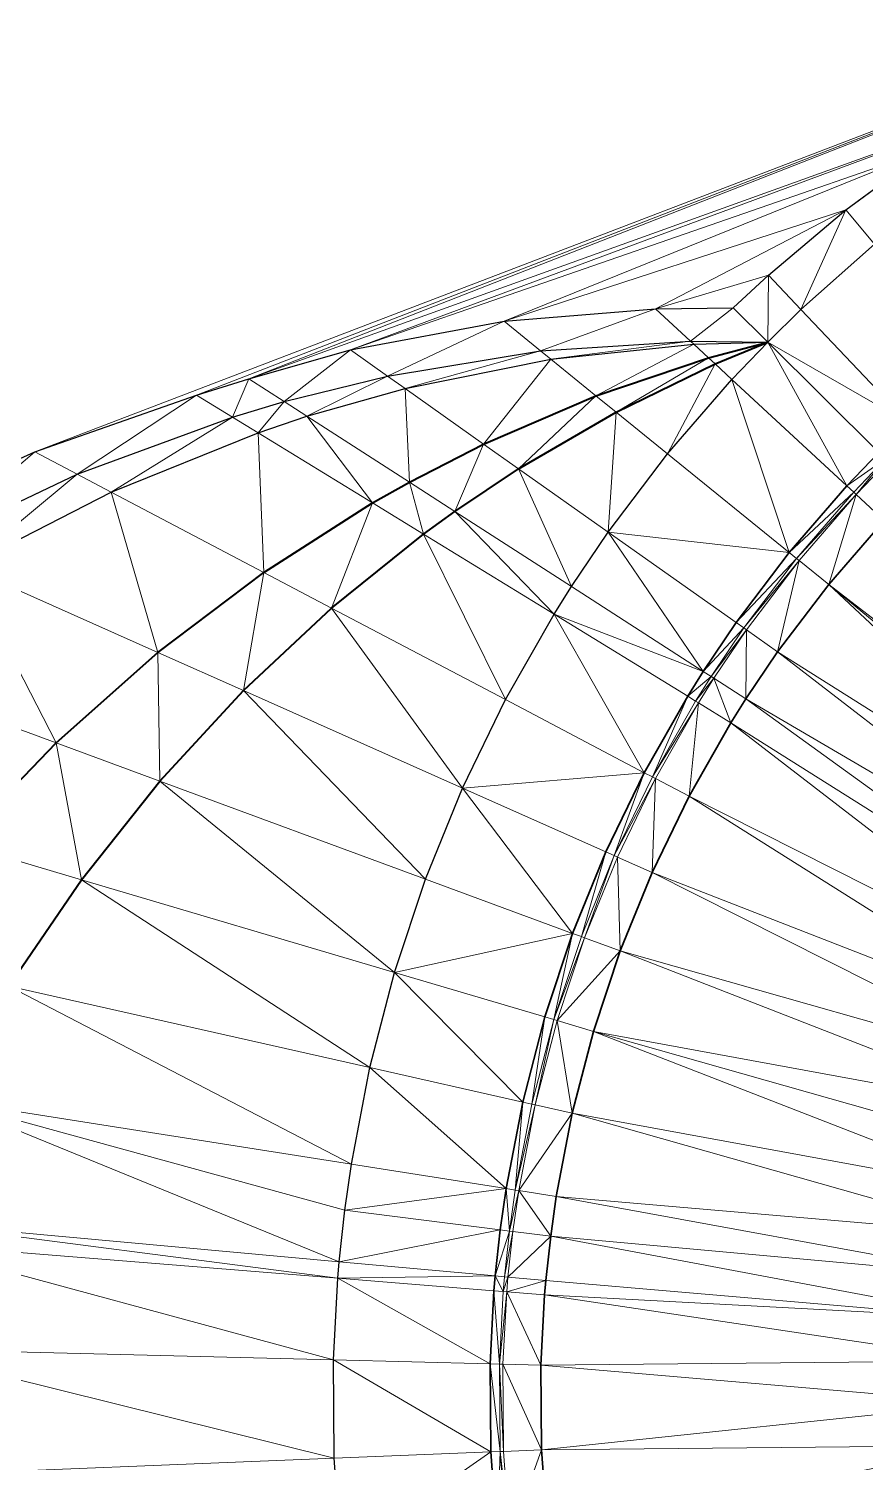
# Model space of a CAD drawing. Header units: metres. Extents: x 246428 to 246884, y 7418966 to 7419490.
# Drawn here: x 246506.25 to 246516.12, y 7419381.82 to 7419398.74 of the extents above; entities that cross this region are included whole.
import ezdxf

# ---------------------------------------------------------------- set-up
doc = ezdxf.new("R2010")
doc.units = ezdxf.units.M
doc.linetypes.add('blank name', pattern=[0])
doc.linetypes.add('HIDDEN', pattern=[9.525, 6.35, -3.175])
doc.layers.add('_12D_UNMAPPED', color=7, linetype='Continuous')
doc.layers.add('BATTER', color=250, linetype='HIDDEN', lineweight=25)
doc.layers.add('DRAINAGE_SWALE', color=7, linetype='CHANNEL_DASHDOT_X4', lineweight=40)
for name, color, linetype, lineweight, true_color in [('KERB_BACK', 7, 'Continuous', 35, 0x5fd2ff), ('KERB_LINE', 7, 'Continuous', 18, 0xb9b9b9), ('KERB_LIP', 7, 'Continuous', 35, 0x5fd2ff), ('KERB_TOP', 7, 'Continuous', 18, 0xb9b9b9)]:
    doc.layers.add(name, color=color, linetype=linetype, lineweight=lineweight, true_color=true_color)
doc.styles.get("Standard").update_dxf_attribs({"font": 'romans.shx', "width": 0.65})
doc.linetypes.add('CHANNEL_DASHDOT_X4', pattern='A,6,-1,1,-1,0.004,[">",Standard,S=4,R=0,X=0,Y=-1.7144],0.004,1,-1,6,-1,1,-1', length=20.008)

msp = doc.modelspace()

# ---------------------------------------------------------------- linework, layer by layer
at = {"layer": '_12D_UNMAPPED', "color": 3, "linetype": 'blank name', "lineweight": 0}
for points in [[(246508.228, 7419394.417, 31.251), (246506.318, 7419393.745, 31.215), (246521.107, 7419399.409, 31.469)], [(246508.845, 7419394.607, 31.259), (246508.228, 7419394.417, 31.251), (246521.107, 7419399.409, 31.469)], [(246517.913, 7419397.872, 31.41), (246508.845, 7419394.607, 31.259), (246521.107, 7419399.409, 31.469)], [(246510.047, 7419394.949, 31.263), (246508.845, 7419394.607, 31.259), (246517.913, 7419397.872, 31.41)], [(246516.857, 7419397.311, 31.364), (246510.047, 7419394.949, 31.263), (246517.913, 7419397.872, 31.41)], [(246511.859, 7419395.288, 31.279), (246510.047, 7419394.949, 31.263), (246516.857, 7419397.311, 31.364)], [(246515.896, 7419396.602, 31.341), (246511.859, 7419395.288, 31.279), (246516.857, 7419397.311, 31.364)], [(246516.233, 7419396.196, 31.473), (246515.896, 7419396.602, 31.341), (246516.857, 7419397.311, 31.364)], [(246513.646, 7419395.436, 31.299), (246511.859, 7419395.288, 31.279), (246515.896, 7419396.602, 31.341)], [(246514.98, 7419395.831, 31.319), (246513.646, 7419395.436, 31.299), (246515.896, 7419396.602, 31.341)], [(246515.365, 7419395.426, 31.458), (246514.98, 7419395.831, 31.319), (246515.896, 7419396.602, 31.341)], [(246516.233, 7419396.196, 31.473), (246515.365, 7419395.426, 31.458), (246515.896, 7419396.602, 31.341)], [(246516.637, 7419394.083, 31.477), (246515.365, 7419395.426, 31.458), (246516.233, 7419396.196, 31.473)], [(246514.565, 7419395.447, 31.308), (246513.646, 7419395.436, 31.299), (246514.98, 7419395.831, 31.319)], [(246514.565, 7419395.447, 31.308), (246514.565, 7419395.447, 31.308), (246514.98, 7419395.831, 31.319)], [(246514.972, 7419395.042, 31.451), (246514.565, 7419395.447, 31.308), (246514.98, 7419395.831, 31.319)], [(246515.365, 7419395.426, 31.458), (246514.972, 7419395.042, 31.451), (246514.98, 7419395.831, 31.319)], [(246514.06, 7419395.053, 31.44), (246513.646, 7419395.436, 31.299), (246514.565, 7419395.447, 31.308)], [(246514.565, 7419395.447, 31.308), (246514.06, 7419395.053, 31.44), (246514.565, 7419395.447, 31.308)], [(246514.565, 7419395.447, 31.308), (246514.972, 7419395.042, 31.451), (246514.06, 7419395.053, 31.44)], [(246510.483, 7419394.641, 31.397), (246510.047, 7419394.949, 31.263), (246511.859, 7419395.288, 31.279)], [(246512.291, 7419394.937, 31.418), (246510.483, 7419394.641, 31.397), (246511.859, 7419395.288, 31.279)], [(246512.291, 7419394.937, 31.418), (246511.859, 7419395.288, 31.279), (246513.646, 7419395.436, 31.299)], [(246514.06, 7419395.053, 31.44), (246512.291, 7419394.937, 31.418), (246513.646, 7419395.436, 31.299)], [(246516.637, 7419394.083, 31.477), (246514.972, 7419395.042, 31.451), (246515.365, 7419395.426, 31.458)], [(246515.365, 7419395.426, 31.458), (246514.972, 7419395.042, 31.451), (246514.972, 7419395.042, 31.451)], [(246509.263, 7419394.339, 31.383), (246508.845, 7419394.607, 31.259), (246510.047, 7419394.949, 31.263)], [(246510.483, 7419394.641, 31.397), (246509.263, 7419394.339, 31.383), (246510.047, 7419394.949, 31.263)], [(246512.291, 7419394.937, 31.418), (246510.69, 7419394.495, 31.397), (246510.483, 7419394.641, 31.397)], [(246512.291, 7419394.937, 31.418), (246512.41, 7419394.841, 31.418), (246510.69, 7419394.495, 31.397)], [(246514.06, 7419395.053, 31.44), (246512.41, 7419394.841, 31.418), (246512.291, 7419394.937, 31.418)], [(246514.06, 7419395.053, 31.44), (246514.099, 7419395.017, 31.44), (246512.41, 7419394.841, 31.418)], [(246514.099, 7419395.017, 31.44), (246512.944, 7419394.408, 31.304), (246512.41, 7419394.841, 31.418)], [(246514.099, 7419395.017, 31.44), (246514.273, 7419394.856, 31.4), (246512.944, 7419394.408, 31.304)], [(246514.06, 7419395.053, 31.44), (246514.972, 7419395.042, 31.451), (246514.099, 7419395.017, 31.44)], [(246514.099, 7419395.017, 31.44), (246514.972, 7419395.042, 31.451), (246514.273, 7419394.856, 31.4)], [(246514.972, 7419395.042, 31.451), (246514.972, 7419395.042, 31.451), (246514.099, 7419395.017, 31.44)], [(246514.972, 7419395.042, 31.451), (246514.972, 7419395.042, 31.451), (246514.273, 7419394.856, 31.4)], [(246514.273, 7419394.856, 31.4), (246514.972, 7419395.042, 31.451), (246514.351, 7419394.784, 31.398)], [(246514.972, 7419395.042, 31.451), (246514.549, 7419394.6, 31.443), (246514.351, 7419394.784, 31.398)], [(246514.972, 7419395.042, 31.451), (246514.972, 7419395.042, 31.451), (246514.351, 7419394.784, 31.398)], [(246515.907, 7419393.344, 31.462), (246514.549, 7419394.6, 31.443), (246514.972, 7419395.042, 31.451)], [(246514.972, 7419395.042, 31.451), (246514.549, 7419394.6, 31.443), (246514.972, 7419395.042, 31.451)], [(246516.637, 7419394.083, 31.477), (246516.286, 7419393.74, 31.47), (246514.972, 7419395.042, 31.451)], [(246516.286, 7419393.74, 31.47), (246516.286, 7419393.74, 31.47), (246514.972, 7419395.042, 31.451)], [(246516.286, 7419393.74, 31.47), (246515.907, 7419393.344, 31.462), (246514.972, 7419395.042, 31.451)], [(246516.286, 7419393.74, 31.47), (246514.972, 7419395.042, 31.451), (246514.972, 7419395.042, 31.451)], [(246514.972, 7419395.042, 31.451), (246514.972, 7419395.042, 31.451), (246514.972, 7419395.042, 31.451)], [(246514.972, 7419395.042, 31.451), (246514.972, 7419395.042, 31.451), (246514.972, 7419395.042, 31.451)], [(246514.972, 7419395.042, 31.451), (246514.972, 7419395.042, 31.451), (246514.972, 7419395.042, 31.451)], [(246514.972, 7419395.042, 31.451), (246514.972, 7419395.042, 31.451), (246514.972, 7419395.042, 31.451)], [(246512.41, 7419394.841, 31.418), (246511.618, 7419393.838, 31.208), (246510.69, 7419394.495, 31.397)], [(246512.944, 7419394.408, 31.304), (246511.618, 7419393.838, 31.208), (246512.41, 7419394.841, 31.418)], [(246514.273, 7419394.856, 31.4), (246513.181, 7419394.216, 31.298), (246512.944, 7419394.408, 31.304)], [(246514.351, 7419394.784, 31.398), (246513.181, 7419394.216, 31.298), (246514.273, 7419394.856, 31.4)], [(246514.351, 7419394.784, 31.398), (246513.789, 7419393.723, 31.428), (246513.181, 7419394.216, 31.298)], [(246514.549, 7419394.6, 31.443), (246513.789, 7419393.723, 31.428), (246514.351, 7419394.784, 31.398)], [(246508.654, 7419394.157, 31.376), (246508.228, 7419394.417, 31.251), (246508.845, 7419394.607, 31.259)], [(246509.263, 7419394.339, 31.383), (246508.654, 7419394.157, 31.376), (246508.845, 7419394.607, 31.259)], [(246510.483, 7419394.641, 31.397), (246509.532, 7419394.166, 31.383), (246509.263, 7419394.339, 31.383)], [(246510.69, 7419394.495, 31.397), (246509.532, 7419394.166, 31.383), (246510.483, 7419394.641, 31.397)], [(246515.226, 7419392.558, 31.447), (246513.789, 7419393.723, 31.428), (246514.549, 7419394.6, 31.443)], [(246515.907, 7419393.344, 31.462), (246515.226, 7419392.558, 31.447), (246514.549, 7419394.6, 31.443)], [(246510.741, 7419393.388, 31.143), (246509.532, 7419394.166, 31.383), (246510.69, 7419394.495, 31.397)], [(246511.618, 7419393.838, 31.208), (246510.741, 7419393.388, 31.143), (246510.69, 7419394.495, 31.397)], [(246506.818, 7419393.482, 31.356), (246506.318, 7419393.745, 31.215), (246508.228, 7419394.417, 31.251)], [(246508.654, 7419394.157, 31.376), (246506.818, 7419393.482, 31.356), (246508.228, 7419394.417, 31.251)], [(246508.954, 7419393.972, 31.376), (246508.654, 7419394.157, 31.376), (246509.263, 7419394.339, 31.383)], [(246509.532, 7419394.166, 31.383), (246508.954, 7419393.972, 31.376), (246509.263, 7419394.339, 31.383)], [(246512.944, 7419394.408, 31.304), (246512.031, 7419393.546, 31.197), (246511.618, 7419393.838, 31.208)], [(246512.031, 7419393.546, 31.197), (246512.944, 7419394.408, 31.304), (246513.181, 7419394.216, 31.298)], [(246508.654, 7419394.157, 31.376), (246507.219, 7419393.271, 31.356), (246506.818, 7419393.482, 31.356)], [(246508.954, 7419393.972, 31.376), (246507.219, 7419393.271, 31.356), (246508.654, 7419394.157, 31.376)], [(246510.307, 7419393.143, 31.111), (246508.954, 7419393.972, 31.376), (246509.532, 7419394.166, 31.383)], [(246510.741, 7419393.388, 31.143), (246510.307, 7419393.143, 31.111), (246509.532, 7419394.166, 31.383)], [(246513.088, 7419392.798, 31.413), (246512.031, 7419393.546, 31.197), (246513.181, 7419394.216, 31.298)], [(246513.789, 7419393.723, 31.428), (246513.088, 7419392.798, 31.413), (246513.181, 7419394.216, 31.298)], [(246509.022, 7419392.323, 31.016), (246507.219, 7419393.271, 31.356), (246508.954, 7419393.972, 31.376)], [(246510.307, 7419393.143, 31.111), (246509.022, 7419392.323, 31.016), (246508.954, 7419393.972, 31.376)], [(246511.278, 7419393.042, 31.13), (246510.741, 7419393.388, 31.143), (246511.618, 7419393.838, 31.208)], [(246512.031, 7419393.546, 31.197), (246511.278, 7419393.042, 31.13), (246511.618, 7419393.838, 31.208)], [(246504.995, 7419392.614, 31.338), (246504.401, 7419392.879, 31.176), (246506.318, 7419393.745, 31.215)], [(246506.818, 7419393.482, 31.356), (246504.995, 7419392.614, 31.338), (246506.318, 7419393.745, 31.215)], [(246515.226, 7419392.558, 31.447), (246513.088, 7419392.798, 31.413), (246513.789, 7419393.723, 31.428)], [(246516.364, 7419393.662, 31.47), (246515.907, 7419393.344, 31.462), (246516.286, 7419393.74, 31.47)], [(246516.364, 7419393.662, 31.47), (246515.987, 7419393.269, 31.462), (246515.907, 7419393.344, 31.462)], [(246516.017, 7419393.242, 31.312), (246515.987, 7419393.269, 31.462), (246516.364, 7419393.662, 31.47)], [(246516.392, 7419393.634, 31.32), (246516.017, 7419393.242, 31.312), (246516.364, 7419393.662, 31.47)], [(246516.347, 7419392.936, 31.337), (246516.017, 7419393.242, 31.312), (246516.392, 7419393.634, 31.32)], [(246506.818, 7419393.482, 31.356), (246505.5, 7419392.389, 31.338), (246504.995, 7419392.614, 31.338)], [(246507.219, 7419393.271, 31.356), (246505.5, 7419392.389, 31.338), (246506.818, 7419393.482, 31.356)], [(246512.655, 7419392.156, 31.403), (246511.278, 7419393.042, 31.13), (246512.031, 7419393.546, 31.197)], [(246513.088, 7419392.798, 31.413), (246512.655, 7419392.156, 31.403), (246512.031, 7419393.546, 31.197)], [(246507.772, 7419391.378, 30.924), (246505.5, 7419392.389, 31.338), (246507.219, 7419393.271, 31.356)], [(246509.022, 7419392.323, 31.016), (246507.772, 7419391.378, 30.924), (246507.219, 7419393.271, 31.356)], [(246510.909, 7419392.774, 31.097), (246510.307, 7419393.143, 31.111), (246510.741, 7419393.388, 31.143)], [(246511.278, 7419393.042, 31.13), (246510.909, 7419392.774, 31.097), (246510.741, 7419393.388, 31.143)], [(246515.987, 7419393.269, 31.462), (246515.226, 7419392.558, 31.447), (246515.907, 7419393.344, 31.462)], [(246515.987, 7419393.269, 31.462), (246515.312, 7419392.489, 31.447), (246515.226, 7419392.558, 31.447)], [(246516.017, 7419393.242, 31.312), (246515.312, 7419392.489, 31.447), (246515.987, 7419393.269, 31.462)], [(246516.017, 7419393.242, 31.312), (246515.343, 7419392.464, 31.297), (246515.312, 7419392.489, 31.447)], [(246515.692, 7419392.181, 31.322), (246515.343, 7419392.464, 31.297), (246516.017, 7419393.242, 31.312)], [(246516.347, 7419392.936, 31.337), (246515.692, 7419392.181, 31.322), (246516.017, 7419393.242, 31.312)], [(246509.823, 7419391.901, 30.998), (246509.022, 7419392.323, 31.016), (246510.307, 7419393.143, 31.111)], [(246510.909, 7419392.774, 31.097), (246509.823, 7419391.901, 30.998), (246510.307, 7419393.143, 31.111)], [(246512.45, 7419391.829, 31.398), (246510.909, 7419392.774, 31.097), (246511.278, 7419393.042, 31.13)], [(246512.655, 7419392.156, 31.403), (246512.45, 7419391.829, 31.398), (246511.278, 7419393.042, 31.13)], [(246519.851, 7419388.972, 31.397), (246515.692, 7419392.181, 31.322), (246516.347, 7419392.936, 31.337)], [(246511.876, 7419390.821, 31.385), (246509.823, 7419391.901, 30.998), (246510.909, 7419392.774, 31.097)], [(246512.45, 7419391.829, 31.398), (246511.876, 7419390.821, 31.385), (246510.909, 7419392.774, 31.097)], [(246514.211, 7419391.155, 31.422), (246512.655, 7419392.156, 31.403), (246513.088, 7419392.798, 31.413)], [(246514.211, 7419391.155, 31.422), (246513.088, 7419392.798, 31.413), (246514.599, 7419391.73, 31.432)], [(246514.599, 7419391.73, 31.432), (246513.088, 7419392.798, 31.413), (246515.226, 7419392.558, 31.447)], [(246515.312, 7419392.489, 31.447), (246514.599, 7419391.73, 31.432), (246515.226, 7419392.558, 31.447)], [(246515.312, 7419392.489, 31.447), (246514.689, 7419391.667, 31.432), (246514.599, 7419391.73, 31.432)], [(246515.343, 7419392.464, 31.297), (246514.689, 7419391.667, 31.432), (246515.312, 7419392.489, 31.447)], [(246515.343, 7419392.464, 31.297), (246514.721, 7419391.644, 31.282), (246514.689, 7419391.667, 31.432)], [(246515.089, 7419391.384, 31.307), (246514.721, 7419391.644, 31.282), (246515.343, 7419392.464, 31.297)], [(246515.692, 7419392.181, 31.322), (246515.089, 7419391.384, 31.307), (246515.343, 7419392.464, 31.297)], [(246506.57, 7419390.31, 30.833), (246503.814, 7419391.326, 31.323), (246505.5, 7419392.389, 31.338)], [(246507.772, 7419391.378, 30.924), (246506.57, 7419390.31, 30.833), (246505.5, 7419392.389, 31.338)], [(246508.782, 7419390.929, 30.902), (246507.772, 7419391.378, 30.924), (246509.022, 7419392.323, 31.016)], [(246509.823, 7419391.901, 30.998), (246508.782, 7419390.929, 30.902), (246509.022, 7419392.323, 31.016)], [(246514.211, 7419391.155, 31.422), (246512.45, 7419391.829, 31.398), (246512.655, 7419392.156, 31.403)], [(246519.541, 7419388.58, 31.392), (246515.089, 7419391.384, 31.307), (246515.692, 7419392.181, 31.322)], [(246519.851, 7419388.972, 31.397), (246519.747, 7419388.845, 31.394), (246515.692, 7419392.181, 31.322)], [(246519.747, 7419388.845, 31.394), (246519.541, 7419388.58, 31.392), (246515.692, 7419392.181, 31.322)], [(246511.37, 7419389.777, 31.374), (246508.782, 7419390.929, 30.902), (246509.823, 7419391.901, 30.998)], [(246511.876, 7419390.821, 31.385), (246511.37, 7419389.777, 31.374), (246509.823, 7419391.901, 30.998)], [(246511.876, 7419390.821, 31.385), (246512.45, 7419391.829, 31.398), (246513.513, 7419389.959, 31.404)], [(246513.513, 7419389.959, 31.404), (246512.45, 7419391.829, 31.398), (246514.027, 7419390.863, 31.417)], [(246514.027, 7419390.863, 31.417), (246512.45, 7419391.829, 31.398), (246514.211, 7419391.155, 31.422)], [(246514.689, 7419391.667, 31.432), (246514.211, 7419391.155, 31.422), (246514.599, 7419391.73, 31.432)], [(246514.303, 7419391.096, 31.422), (246514.211, 7419391.155, 31.422), (246514.689, 7419391.667, 31.432)], [(246514.721, 7419391.644, 31.282), (246514.303, 7419391.096, 31.422), (246514.689, 7419391.667, 31.432)], [(246514.337, 7419391.074, 31.272), (246514.303, 7419391.096, 31.422), (246514.721, 7419391.644, 31.282)], [(246514.715, 7419390.83, 31.297), (246514.337, 7419391.074, 31.272), (246514.721, 7419391.644, 31.282)], [(246515.089, 7419391.384, 31.307), (246514.715, 7419390.83, 31.297), (246514.721, 7419391.644, 31.282)], [(246519.251, 7419388.173, 31.39), (246514.715, 7419390.83, 31.297), (246515.089, 7419391.384, 31.307)], [(246519.541, 7419388.58, 31.392), (246519.251, 7419388.173, 31.39), (246515.089, 7419391.384, 31.307)], [(246506.57, 7419390.31, 30.833), (246505.425, 7419389.122, 30.744), (246503.814, 7419391.326, 31.323)], [(246507.794, 7419389.859, 30.807), (246506.57, 7419390.31, 30.833), (246507.772, 7419391.378, 30.924)], [(246508.782, 7419390.929, 30.902), (246507.794, 7419389.859, 30.807), (246507.772, 7419391.378, 30.924)], [(246514.303, 7419391.096, 31.422), (246514.027, 7419390.863, 31.417), (246514.211, 7419391.155, 31.422)], [(246514.303, 7419391.096, 31.422), (246514.121, 7419390.805, 31.417), (246514.027, 7419390.863, 31.417)], [(246514.337, 7419391.074, 31.272), (246514.121, 7419390.805, 31.417), (246514.303, 7419391.096, 31.422)], [(246514.337, 7419391.074, 31.272), (246514.155, 7419390.784, 31.267), (246514.121, 7419390.805, 31.417)], [(246514.538, 7419390.549, 31.292), (246514.155, 7419390.784, 31.267), (246514.337, 7419391.074, 31.272)], [(246514.715, 7419390.83, 31.297), (246514.538, 7419390.549, 31.292), (246514.337, 7419391.074, 31.272)], [(246510.933, 7419388.702, 31.364), (246507.794, 7419389.859, 30.807), (246508.782, 7419390.929, 30.902)], [(246511.37, 7419389.777, 31.374), (246510.933, 7419388.702, 31.364), (246508.782, 7419390.929, 30.902)], [(246511.37, 7419389.777, 31.374), (246511.876, 7419390.821, 31.385), (246513.513, 7419389.959, 31.404)], [(246513.61, 7419389.908, 31.404), (246513.513, 7419389.959, 31.404), (246514.027, 7419390.863, 31.417)], [(246514.121, 7419390.805, 31.417), (246513.61, 7419389.908, 31.404), (246514.027, 7419390.863, 31.417)], [(246514.155, 7419390.784, 31.267), (246513.61, 7419389.908, 31.404), (246514.121, 7419390.805, 31.417)], [(246514.155, 7419390.784, 31.267), (246513.646, 7419389.889, 31.254), (246513.61, 7419389.908, 31.404)], [(246514.044, 7419389.68, 31.279), (246513.646, 7419389.889, 31.254), (246514.155, 7419390.784, 31.267)], [(246514.538, 7419390.549, 31.292), (246514.044, 7419389.68, 31.279), (246514.155, 7419390.784, 31.267)], [(246518.982, 7419387.751, 31.388), (246514.538, 7419390.549, 31.292), (246514.715, 7419390.83, 31.297)], [(246519.251, 7419388.173, 31.39), (246518.982, 7419387.751, 31.388), (246514.715, 7419390.83, 31.297)], [(246518.734, 7419387.317, 31.385), (246514.044, 7419389.68, 31.279), (246514.538, 7419390.549, 31.292)], [(246518.982, 7419387.751, 31.388), (246518.734, 7419387.317, 31.385), (246514.538, 7419390.549, 31.292)], [(246506.868, 7419388.695, 30.714), (246505.425, 7419389.122, 30.744), (246506.57, 7419390.31, 30.833)], [(246507.794, 7419389.859, 30.807), (246506.868, 7419388.695, 30.714), (246506.57, 7419390.31, 30.833)], [(246510.567, 7419387.6, 31.357), (246506.868, 7419388.695, 30.714), (246507.794, 7419389.859, 30.807)], [(246510.933, 7419388.702, 31.364), (246510.567, 7419387.6, 31.357), (246507.794, 7419389.859, 30.807)], [(246513.06, 7419389.024, 31.392), (246511.37, 7419389.777, 31.374), (246513.513, 7419389.959, 31.404)], [(246513.16, 7419388.98, 31.392), (246513.06, 7419389.024, 31.392), (246513.513, 7419389.959, 31.404)], [(246513.61, 7419389.908, 31.404), (246513.16, 7419388.98, 31.392), (246513.513, 7419389.959, 31.404)], [(246513.646, 7419389.889, 31.254), (246513.16, 7419388.98, 31.392), (246513.61, 7419389.908, 31.404)], [(246513.197, 7419388.963, 31.242), (246513.16, 7419388.98, 31.392), (246513.646, 7419389.889, 31.254)], [(246513.608, 7419388.78, 31.267), (246513.197, 7419388.963, 31.242), (246513.646, 7419389.889, 31.254)], [(246514.044, 7419389.68, 31.279), (246513.608, 7419388.78, 31.267), (246513.646, 7419389.889, 31.254)], [(246512.668, 7419388.062, 31.383), (246510.933, 7419388.702, 31.364), (246511.37, 7419389.777, 31.374)], [(246513.06, 7419389.024, 31.392), (246512.668, 7419388.062, 31.383), (246511.37, 7419389.777, 31.374)], [(246518.508, 7419386.871, 31.383), (246513.608, 7419388.78, 31.267), (246514.044, 7419389.68, 31.279)], [(246518.734, 7419387.317, 31.385), (246518.508, 7419386.871, 31.383), (246514.044, 7419389.68, 31.279)], [(246506.868, 7419388.695, 30.714), (246506.012, 7419387.44, 30.623), (246505.425, 7419389.122, 30.744)], [(246512.772, 7419388.024, 31.383), (246512.668, 7419388.062, 31.383), (246513.06, 7419389.024, 31.392)], [(246513.16, 7419388.98, 31.392), (246512.772, 7419388.024, 31.383), (246513.06, 7419389.024, 31.392)], [(246512.809, 7419388.01, 31.233), (246512.772, 7419388.024, 31.383), (246513.16, 7419388.98, 31.392)], [(246512.809, 7419388.01, 31.233), (246513.16, 7419388.98, 31.392), (246513.197, 7419388.963, 31.242)], [(246513.231, 7419387.854, 31.258), (246512.809, 7419388.01, 31.233), (246513.197, 7419388.963, 31.242)], [(246513.608, 7419388.78, 31.267), (246513.231, 7419387.854, 31.258), (246513.197, 7419388.963, 31.242)], [(246510.274, 7419386.477, 31.352), (246506.012, 7419387.44, 30.623), (246506.868, 7419388.695, 30.714)], [(246510.567, 7419387.6, 31.357), (246510.274, 7419386.477, 31.352), (246506.868, 7419388.695, 30.714)], [(246512.668, 7419388.062, 31.383), (246510.567, 7419387.6, 31.357), (246510.933, 7419388.702, 31.364)], [(246518.305, 7419386.414, 31.38), (246513.231, 7419387.854, 31.258), (246513.608, 7419388.78, 31.267)], [(246518.508, 7419386.871, 31.383), (246518.305, 7419386.414, 31.38), (246513.608, 7419388.78, 31.267)], [(246512.668, 7419388.062, 31.383), (246512.341, 7419387.075, 31.376), (246510.567, 7419387.6, 31.357)], [(246512.446, 7419387.044, 31.376), (246512.341, 7419387.075, 31.376), (246512.668, 7419388.062, 31.383)], [(246512.772, 7419388.024, 31.383), (246512.446, 7419387.044, 31.376), (246512.668, 7419388.062, 31.383)], [(246512.809, 7419388.01, 31.233), (246512.446, 7419387.044, 31.376), (246512.772, 7419388.024, 31.383)], [(246512.809, 7419388.01, 31.233), (246512.485, 7419387.033, 31.226), (246512.446, 7419387.044, 31.376)], [(246512.485, 7419387.033, 31.226), (246512.809, 7419388.01, 31.233), (246513.231, 7419387.854, 31.258)], [(246512.916, 7419386.905, 31.251), (246512.485, 7419387.033, 31.226), (246513.231, 7419387.854, 31.258)], [(246518.125, 7419385.948, 31.378), (246512.916, 7419386.905, 31.251), (246513.231, 7419387.854, 31.258)], [(246518.305, 7419386.414, 31.38), (246518.125, 7419385.948, 31.378), (246513.231, 7419387.854, 31.258)], [(246512.079, 7419386.07, 31.37), (246510.274, 7419386.477, 31.352), (246510.567, 7419387.6, 31.357)], [(246512.341, 7419387.075, 31.376), (246512.079, 7419386.07, 31.37), (246510.567, 7419387.6, 31.357)], [(246510.056, 7419385.338, 31.348), (246505.234, 7419386.099, 30.535), (246506.012, 7419387.44, 30.623)], [(246510.274, 7419386.477, 31.352), (246510.056, 7419385.338, 31.348), (246506.012, 7419387.44, 30.623)], [(246512.186, 7419386.046, 31.37), (246512.079, 7419386.07, 31.37), (246512.341, 7419387.075, 31.376)], [(246512.446, 7419387.044, 31.376), (246512.186, 7419386.046, 31.37), (246512.341, 7419387.075, 31.376)], [(246512.225, 7419386.037, 31.22), (246512.186, 7419386.046, 31.37), (246512.446, 7419387.044, 31.376)], [(246512.485, 7419387.033, 31.226), (246512.225, 7419386.037, 31.22), (246512.446, 7419387.044, 31.376)], [(246512.664, 7419385.938, 31.245), (246512.225, 7419386.037, 31.22), (246512.485, 7419387.033, 31.226)], [(246512.916, 7419386.905, 31.251), (246512.664, 7419385.938, 31.245), (246512.485, 7419387.033, 31.226)], [(246512.664, 7419385.938, 31.245), (246512.916, 7419386.905, 31.251), (246517.835, 7419384.991, 31.373)], [(246517.835, 7419384.991, 31.373), (246512.916, 7419386.905, 31.251), (246517.968, 7419385.473, 31.376)], [(246517.968, 7419385.473, 31.376), (246512.916, 7419386.905, 31.251), (246518.125, 7419385.948, 31.378)], [(246511.883, 7419385.049, 31.367), (246510.056, 7419385.338, 31.348), (246510.274, 7419386.477, 31.352)], [(246512.079, 7419386.07, 31.37), (246511.883, 7419385.049, 31.367), (246510.274, 7419386.477, 31.352)], [(246509.913, 7419384.186, 31.347), (246504.788, 7419384.653, 30.489), (246505.234, 7419386.099, 30.535)], [(246510.056, 7419385.338, 31.348), (246509.979, 7419384.793, 31.347), (246505.234, 7419386.099, 30.535)], [(246509.979, 7419384.793, 31.347), (246509.913, 7419384.186, 31.347), (246505.234, 7419386.099, 30.535)], [(246509.979, 7419384.793, 31.347), (246509.979, 7419384.793, 31.347), (246505.234, 7419386.099, 30.535)], [(246511.992, 7419385.032, 31.367), (246511.883, 7419385.049, 31.367), (246512.079, 7419386.07, 31.37)], [(246512.186, 7419386.046, 31.37), (246511.992, 7419385.032, 31.367), (246512.079, 7419386.07, 31.37)], [(246512.225, 7419386.037, 31.22), (246511.992, 7419385.032, 31.367), (246512.186, 7419386.046, 31.37)], [(246512.225, 7419386.037, 31.22), (246512.032, 7419385.026, 31.217), (246511.992, 7419385.032, 31.367)], [(246512.664, 7419385.938, 31.245), (246512.032, 7419385.026, 31.217), (246512.225, 7419386.037, 31.22)], [(246512.664, 7419385.938, 31.245), (246512.476, 7419384.956, 31.242), (246512.032, 7419385.026, 31.217)], [(246512.476, 7419384.956, 31.242), (246512.664, 7419385.938, 31.245), (246517.727, 7419384.503, 31.371)], [(246517.727, 7419384.503, 31.371), (246512.664, 7419385.938, 31.245), (246517.835, 7419384.991, 31.373)], [(246511.883, 7419385.049, 31.367), (246509.979, 7419384.793, 31.347), (246510.056, 7419385.338, 31.348)], [(246511.883, 7419385.049, 31.367), (246511.814, 7419384.562, 31.366), (246509.979, 7419384.793, 31.347)], [(246511.923, 7419384.548, 31.366), (246511.814, 7419384.562, 31.366), (246511.883, 7419385.049, 31.367)], [(246511.992, 7419385.032, 31.367), (246511.923, 7419384.548, 31.366), (246511.883, 7419385.049, 31.367)], [(246512.032, 7419385.026, 31.217), (246511.923, 7419384.548, 31.366), (246511.992, 7419385.032, 31.367)], [(246512.032, 7419385.026, 31.217), (246511.963, 7419384.543, 31.216), (246511.923, 7419384.548, 31.366)], [(246512.41, 7419384.487, 31.241), (246511.963, 7419384.543, 31.216), (246512.032, 7419385.026, 31.217)], [(246512.476, 7419384.956, 31.242), (246512.41, 7419384.487, 31.241), (246512.032, 7419385.026, 31.217)], [(246512.41, 7419384.487, 31.241), (246512.476, 7419384.956, 31.242), (246517.643, 7419384.01, 31.368)], [(246517.643, 7419384.01, 31.368), (246512.476, 7419384.956, 31.242), (246517.727, 7419384.503, 31.371)], [(246511.814, 7419384.562, 31.366), (246509.913, 7419384.186, 31.347), (246509.979, 7419384.793, 31.347)], [(246511.814, 7419384.562, 31.366), (246511.814, 7419384.562, 31.366), (246509.979, 7419384.793, 31.347)], [(246511.814, 7419384.562, 31.366), (246509.979, 7419384.793, 31.347), (246509.979, 7419384.793, 31.347)], [(246509.896, 7419383.992, 31.347), (246504.76, 7419384.404, 30.488), (246504.788, 7419384.653, 30.489)], [(246509.913, 7419384.186, 31.347), (246509.896, 7419383.992, 31.347), (246504.788, 7419384.653, 30.489)], [(246511.814, 7419384.562, 31.366), (246511.755, 7419384.018, 31.366), (246509.913, 7419384.186, 31.347)], [(246511.923, 7419384.548, 31.366), (246511.755, 7419384.018, 31.366), (246511.814, 7419384.562, 31.366)], [(246511.923, 7419384.548, 31.366), (246511.865, 7419384.008, 31.366), (246511.755, 7419384.018, 31.366)], [(246511.923, 7419384.548, 31.366), (246511.923, 7419384.548, 31.366), (246511.814, 7419384.562, 31.366)], [(246511.923, 7419384.548, 31.366), (246511.814, 7419384.562, 31.366), (246511.814, 7419384.562, 31.366)], [(246511.963, 7419384.543, 31.216), (246511.865, 7419384.008, 31.366), (246511.923, 7419384.548, 31.366)], [(246511.963, 7419384.543, 31.216), (246511.905, 7419384.004, 31.216), (246511.865, 7419384.008, 31.366)], [(246512.41, 7419384.487, 31.241), (246511.905, 7419384.004, 31.216), (246511.963, 7419384.543, 31.216)], [(246512.41, 7419384.487, 31.241), (246512.353, 7419383.963, 31.241), (246511.905, 7419384.004, 31.216)], [(246511.963, 7419384.543, 31.216), (246511.963, 7419384.543, 31.216), (246511.923, 7419384.548, 31.366)], [(246511.963, 7419384.543, 31.216), (246511.923, 7419384.548, 31.366), (246511.923, 7419384.548, 31.366)], [(246512.41, 7419384.487, 31.241), (246511.963, 7419384.543, 31.216), (246511.963, 7419384.543, 31.216)], [(246512.41, 7419384.487, 31.241), (246512.41, 7419384.487, 31.241), (246511.963, 7419384.543, 31.216)], [(246512.353, 7419383.963, 31.241), (246512.41, 7419384.487, 31.241), (246517.584, 7419383.514, 31.366)], [(246512.41, 7419384.487, 31.241), (246512.41, 7419384.487, 31.241), (246517.643, 7419384.01, 31.368)], [(246517.584, 7419383.514, 31.366), (246512.41, 7419384.487, 31.241), (246517.643, 7419384.01, 31.368)], [(246509.845, 7419383.027, 31.348), (246504.652, 7419383.159, 30.482), (246504.76, 7419384.404, 30.488)], [(246509.896, 7419383.992, 31.347), (246509.845, 7419383.027, 31.348), (246504.76, 7419384.404, 30.488)], [(246511.755, 7419384.018, 31.366), (246509.896, 7419383.992, 31.347), (246509.913, 7419384.186, 31.347)], [(246511.695, 7419382.981, 31.366), (246509.845, 7419383.027, 31.348), (246509.896, 7419383.992, 31.347)], [(246511.755, 7419384.018, 31.366), (246511.74, 7419383.844, 31.366), (246509.896, 7419383.992, 31.347)], [(246511.74, 7419383.844, 31.366), (246511.695, 7419382.981, 31.366), (246509.896, 7419383.992, 31.347)], [(246511.85, 7419383.836, 31.366), (246511.74, 7419383.844, 31.366), (246511.755, 7419384.018, 31.366)], [(246511.865, 7419384.008, 31.366), (246511.85, 7419383.836, 31.366), (246511.755, 7419384.018, 31.366)], [(246511.905, 7419384.004, 31.216), (246511.85, 7419383.836, 31.366), (246511.865, 7419384.008, 31.366)], [(246511.905, 7419384.004, 31.216), (246511.89, 7419383.832, 31.216), (246511.85, 7419383.836, 31.366)], [(246512.353, 7419383.963, 31.241), (246511.89, 7419383.832, 31.216), (246511.905, 7419384.004, 31.216)], [(246512.353, 7419383.963, 31.241), (246512.338, 7419383.797, 31.241), (246511.89, 7419383.832, 31.216)], [(246512.338, 7419383.797, 31.241), (246512.353, 7419383.963, 31.241), (246517.584, 7419383.514, 31.366)], [(246511.805, 7419382.978, 31.366), (246511.695, 7419382.981, 31.366), (246511.74, 7419383.844, 31.366)], [(246511.85, 7419383.836, 31.366), (246511.805, 7419382.978, 31.366), (246511.74, 7419383.844, 31.366)], [(246511.89, 7419383.832, 31.216), (246511.805, 7419382.978, 31.366), (246511.85, 7419383.836, 31.366)], [(246511.89, 7419383.832, 31.216), (246511.845, 7419382.977, 31.216), (246511.805, 7419382.978, 31.366)], [(246512.295, 7419382.965, 31.241), (246511.845, 7419382.977, 31.216), (246511.89, 7419383.832, 31.216)], [(246512.338, 7419383.797, 31.241), (246512.295, 7419382.965, 31.241), (246511.89, 7419383.832, 31.216)], [(246512.295, 7419382.965, 31.241), (246512.338, 7419383.797, 31.241), (246517.549, 7419383.015, 31.364)], [(246517.549, 7419383.015, 31.364), (246512.338, 7419383.797, 31.241), (246517.584, 7419383.514, 31.366)], [(246509.854, 7419381.867, 31.35), (246504.602, 7419381.656, 30.474), (246504.652, 7419383.159, 30.482)], [(246509.845, 7419383.027, 31.348), (246509.854, 7419381.867, 31.35), (246504.652, 7419383.159, 30.482)], [(246511.703, 7419381.941, 31.369), (246509.854, 7419381.867, 31.35), (246509.845, 7419383.027, 31.348)], [(246511.695, 7419382.981, 31.366), (246511.703, 7419381.941, 31.369), (246509.845, 7419383.027, 31.348)], [(246511.805, 7419382.978, 31.366), (246511.812, 7419381.946, 31.369), (246511.695, 7419382.981, 31.366)], [(246511.812, 7419381.946, 31.369), (246511.703, 7419381.941, 31.369), (246511.695, 7419382.981, 31.366)], [(246511.845, 7419382.977, 31.216), (246511.852, 7419381.947, 31.219), (246511.805, 7419382.978, 31.366)], [(246511.852, 7419381.947, 31.219), (246511.812, 7419381.946, 31.369), (246511.805, 7419382.978, 31.366)], [(246512.295, 7419382.965, 31.241), (246512.302, 7419381.966, 31.244), (246511.845, 7419382.977, 31.216)], [(246512.302, 7419381.966, 31.244), (246511.852, 7419381.947, 31.219), (246511.845, 7419382.977, 31.216)], [(246517.54, 7419382.515, 31.361), (246512.295, 7419382.965, 31.241), (246517.549, 7419383.015, 31.364)], [(246512.302, 7419381.966, 31.244), (246512.295, 7419382.965, 31.241), (246517.54, 7419382.515, 31.361)], [(246517.556, 7419382.016, 31.359), (246512.302, 7419381.966, 31.244), (246517.54, 7419382.515, 31.361)], [(246511.703, 7419381.941, 31.369), (246509.939, 7419380.71, 31.355), (246509.854, 7419381.867, 31.35)], [(246511.703, 7419381.941, 31.369), (246511.778, 7419380.905, 31.374), (246509.939, 7419380.71, 31.355)], [(246511.812, 7419381.946, 31.369), (246511.778, 7419380.905, 31.374), (246511.703, 7419381.941, 31.369)], [(246511.812, 7419381.946, 31.369), (246511.888, 7419380.917, 31.374), (246511.778, 7419380.905, 31.374)], [(246511.852, 7419381.947, 31.219), (246511.927, 7419380.921, 31.224), (246511.812, 7419381.946, 31.369)], [(246511.927, 7419380.921, 31.224), (246511.888, 7419380.917, 31.374), (246511.812, 7419381.946, 31.369)], [(246512.302, 7419381.966, 31.244), (246511.927, 7419380.921, 31.224), (246511.852, 7419381.947, 31.219)], [(246512.302, 7419381.966, 31.244), (246512.375, 7419380.968, 31.249), (246511.927, 7419380.921, 31.224)], [(246512.375, 7419380.968, 31.249), (246512.302, 7419381.966, 31.244), (246517.556, 7419382.016, 31.359)], [(246517.596, 7419381.517, 31.356), (246512.375, 7419380.968, 31.249), (246517.556, 7419382.016, 31.359)], [(246509.854, 7419381.867, 31.35), (246509.939, 7419380.71, 31.355), (246504.602, 7419381.656, 30.474)]]:
    msp.add_3dface(points, dxfattribs=at)
at = {"layer": 'BATTER'}
for points in [[(246504.401, 7419392.879, 31.176), (246506.318, 7419393.745, 31.215), (246508.228, 7419394.417, 31.251), (246508.845, 7419394.607, 31.259), (246510.047, 7419394.949, 31.263), (246511.859, 7419395.288, 31.279), (246513.646, 7419395.436, 31.299), (246514.565, 7419395.447, 31.308), (246514.565, 7419395.447, 31.308), (246514.98, 7419395.831, 31.319), (246515.896, 7419396.602, 31.341), (246516.857, 7419397.311, 31.364), (246517.913, 7419397.872, 31.41), (246518.993, 7419398.363, 31.456), (246520.055, 7419398.871, 31.476), (246521.107, 7419399.409, 31.469), (246522.217, 7419399.816, 31.478), (246523.363, 7419400.103, 31.499), (246524.532, 7419400.274, 31.531), (246525.701, 7419400.399, 31.555), (246526.874, 7419400.453, 31.577)], [(246509.939, 7419380.71, 31.355), (246509.854, 7419381.867, 31.35), (246509.845, 7419383.027, 31.348), (246509.896, 7419383.992, 31.347), (246509.913, 7419384.186, 31.347), (246509.979, 7419384.793, 31.347), (246509.979, 7419384.793, 31.347), (246510.056, 7419385.338, 31.348), (246510.274, 7419386.477, 31.352), (246510.567, 7419387.6, 31.357), (246510.933, 7419388.702, 31.364), (246511.37, 7419389.777, 31.374), (246511.876, 7419390.821, 31.385), (246512.45, 7419391.829, 31.398), (246512.655, 7419392.156, 31.403), (246513.088, 7419392.798, 31.413), (246513.789, 7419393.723, 31.428), (246514.549, 7419394.6, 31.443), (246514.972, 7419395.042, 31.451), (246514.972, 7419395.042, 31.451), (246515.365, 7419395.426, 31.458), (246516.233, 7419396.196, 31.473)], [(246497.109, 7419381.354, 31.264), (246497.155, 7419383.35, 31.272), (246497.284, 7419385.003, 31.278), (246497.32, 7419385.334, 31.279), (246497.453, 7419386.373, 31.283), (246497.453, 7419386.373, 31.283), (246498.176, 7419387.212, 31.287), (246499.774, 7419388.848, 31.297), (246501.455, 7419390.296, 31.309), (246503.202, 7419391.552, 31.323), (246504.995, 7419392.614, 31.338), (246506.818, 7419393.482, 31.356), (246508.654, 7419394.157, 31.376), (246509.263, 7419394.339, 31.383), (246510.483, 7419394.641, 31.397), (246512.291, 7419394.937, 31.418), (246514.06, 7419395.053, 31.44), (246514.972, 7419395.042, 31.451)], [(246498.108, 7419381.395, 31.264), (246498.155, 7419383.324, 31.272), (246498.281, 7419384.923, 31.278), (246498.315, 7419385.244, 31.279), (246498.446, 7419386.248, 31.283), (246498.446, 7419386.248, 31.283), (246499.117, 7419387.064, 31.287), (246500.606, 7419388.661, 31.297), (246502.177, 7419390.083, 31.309), (246503.814, 7419391.326, 31.323), (246505.5, 7419392.389, 31.338), (246507.219, 7419393.271, 31.356), (246508.954, 7419393.972, 31.376), (246509.532, 7419394.166, 31.383), (246510.69, 7419394.495, 31.397), (246512.41, 7419394.841, 31.418), (246514.099, 7419395.017, 31.44), (246514.972, 7419395.042, 31.451)]]:
    msp.add_polyline3d(points, dxfattribs=at)
at = {"layer": 'DRAINAGE_SWALE'}
for points in [[(246502.604, 7419381.575, 30.514), (246502.653, 7419383.21, 30.522), (246502.766, 7419384.564, 30.528), (246502.797, 7419384.835, 30.529), (246502.91, 7419385.685, 30.533), (246502.91, 7419385.685, 30.533), (246503.352, 7419386.396, 30.573), (246504.349, 7419387.815, 30.658), (246505.425, 7419389.122, 30.744), (246506.57, 7419390.31, 30.833), (246507.772, 7419391.378, 30.924), (246509.022, 7419392.323, 31.016), (246510.307, 7419393.143, 31.111), (246510.741, 7419393.388, 31.143), (246511.618, 7419393.838, 31.208), (246512.944, 7419394.408, 31.304), (246514.273, 7419394.856, 31.4), (246514.972, 7419395.042, 31.451)], [(246504.602, 7419381.656, 30.474), (246504.652, 7419383.159, 30.482), (246504.76, 7419384.404, 30.488), (246504.788, 7419384.653, 30.489), (246504.894, 7419385.434, 30.493), (246504.894, 7419385.435, 30.493), (246505.234, 7419386.099, 30.535), (246506.012, 7419387.44, 30.623), (246506.868, 7419388.695, 30.714), (246507.794, 7419389.859, 30.807), (246508.782, 7419390.929, 30.902), (246509.823, 7419391.901, 30.998), (246510.909, 7419392.774, 31.097), (246511.278, 7419393.042, 31.13), (246512.031, 7419393.546, 31.197), (246513.181, 7419394.216, 31.298), (246514.351, 7419394.784, 31.398), (246514.972, 7419395.042, 31.451)]]:
    msp.add_polyline3d(points, dxfattribs=at)
at = {"layer": 'KERB_BACK'}
msp.add_polyline3d([(246511.778, 7419380.905, 31.374), (246511.703, 7419381.941, 31.369), (246511.695, 7419382.981, 31.366), (246511.74, 7419383.844, 31.366), (246511.755, 7419384.018, 31.366), (246511.814, 7419384.562, 31.366), (246511.814, 7419384.562, 31.366), (246511.883, 7419385.049, 31.367), (246512.079, 7419386.07, 31.37), (246512.341, 7419387.075, 31.376), (246512.668, 7419388.062, 31.383), (246513.06, 7419389.024, 31.392), (246513.513, 7419389.959, 31.404), (246514.027, 7419390.863, 31.417), (246514.211, 7419391.155, 31.422), (246514.599, 7419391.73, 31.432), (246515.226, 7419392.558, 31.447), (246515.907, 7419393.344, 31.462), (246516.286, 7419393.74, 31.47)], dxfattribs=at)
at = {"layer": 'KERB_LINE'}
msp.add_polyline3d([(246511.927, 7419380.921, 31.224), (246511.852, 7419381.947, 31.219), (246511.845, 7419382.977, 31.216), (246511.89, 7419383.832, 31.216), (246511.905, 7419384.004, 31.216), (246511.963, 7419384.543, 31.216), (246511.963, 7419384.543, 31.216), (246512.032, 7419385.026, 31.217), (246512.225, 7419386.037, 31.22), (246512.485, 7419387.033, 31.226), (246512.809, 7419388.01, 31.233), (246513.197, 7419388.963, 31.242), (246513.646, 7419389.889, 31.254), (246514.155, 7419390.784, 31.267), (246514.337, 7419391.074, 31.272), (246514.721, 7419391.644, 31.282), (246515.343, 7419392.464, 31.297), (246516.017, 7419393.242, 31.312), (246516.392, 7419393.634, 31.32)], dxfattribs=at)
at = {"layer": 'KERB_LIP'}
msp.add_polyline3d([(246512.375, 7419380.968, 31.249), (246512.302, 7419381.966, 31.244), (246512.295, 7419382.965, 31.241), (246512.338, 7419383.797, 31.241), (246512.353, 7419383.963, 31.241), (246512.41, 7419384.487, 31.241), (246512.41, 7419384.487, 31.241), (246512.476, 7419384.956, 31.242), (246512.664, 7419385.938, 31.245), (246512.916, 7419386.905, 31.251), (246513.231, 7419387.854, 31.258), (246513.608, 7419388.78, 31.267), (246514.044, 7419389.68, 31.279), (246514.538, 7419390.549, 31.292), (246514.715, 7419390.83, 31.297), (246515.089, 7419391.384, 31.307), (246515.692, 7419392.181, 31.322), (246516.347, 7419392.936, 31.337)], dxfattribs=at)
at = {"layer": 'KERB_TOP'}
msp.add_polyline3d([(246511.888, 7419380.917, 31.374), (246511.812, 7419381.946, 31.369), (246511.805, 7419382.978, 31.366), (246511.85, 7419383.836, 31.366), (246511.865, 7419384.008, 31.366), (246511.923, 7419384.548, 31.366), (246511.923, 7419384.548, 31.366), (246511.992, 7419385.032, 31.367), (246512.186, 7419386.046, 31.37), (246512.446, 7419387.044, 31.376), (246512.772, 7419388.024, 31.383), (246513.16, 7419388.98, 31.392), (246513.61, 7419389.908, 31.404), (246514.121, 7419390.805, 31.417), (246514.303, 7419391.096, 31.422), (246514.689, 7419391.667, 31.432), (246515.312, 7419392.489, 31.447), (246515.987, 7419393.269, 31.462), (246516.364, 7419393.662, 31.47)], dxfattribs=at)

doc.saveas('drawing.dxf')
